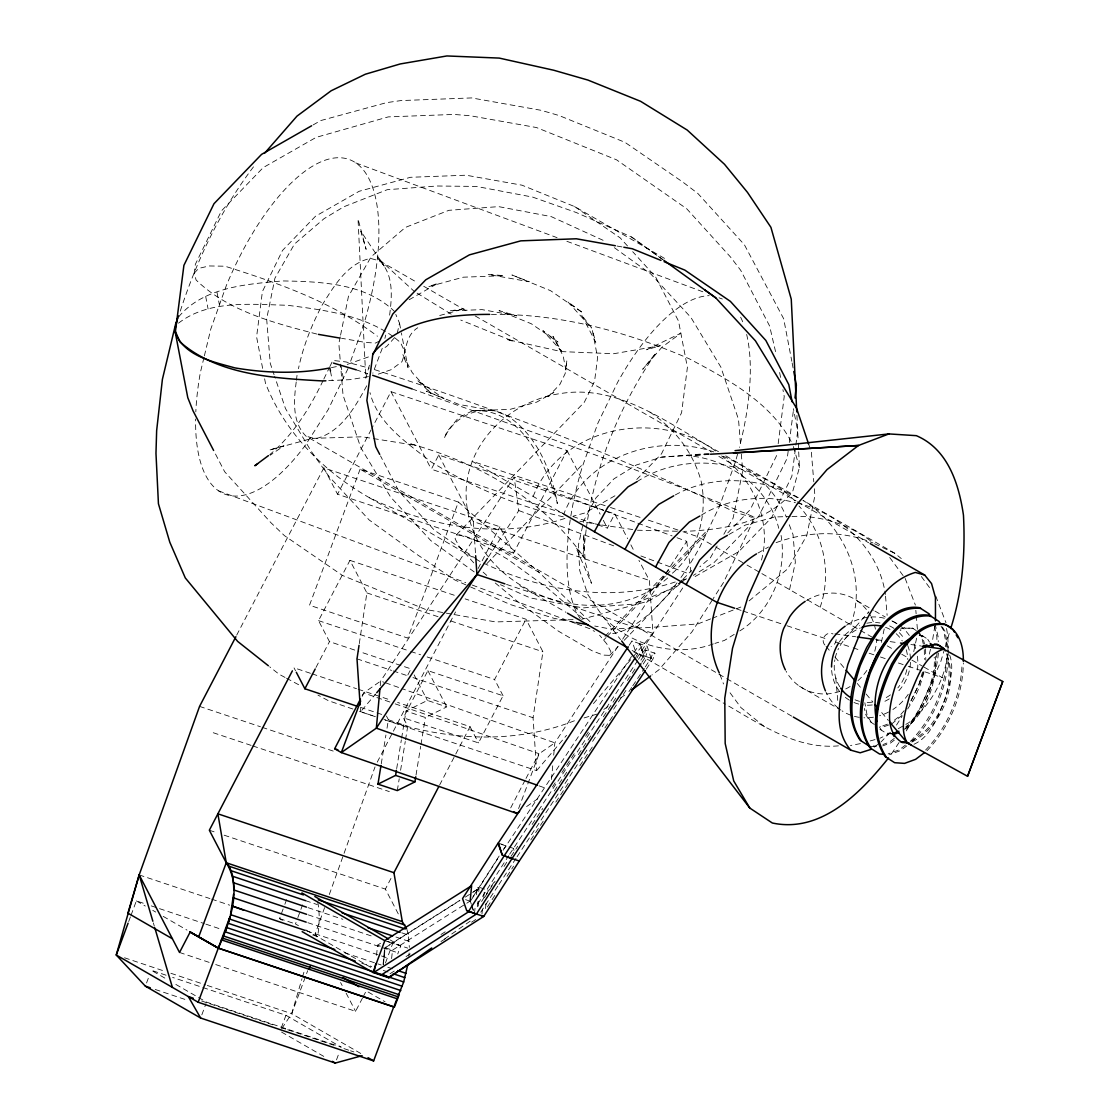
<?xml version="1.0" encoding="UTF-8"?>
<svg xmlns="http://www.w3.org/2000/svg" width="1119" height="1119" viewBox="0 0 1119 1119"><rect width="100%" height="100%" fill="white"/><g stroke="black" fill="none" stroke-linecap="round" stroke-linejoin="round"><path stroke-width="0.75" stroke-dasharray="5 3.75" d="M408.911 956.493L409.134 952.968M380.236 685.779L380.67 681.079L514.153 477.184L603.701 510.474M551.471 779.481L552.744 765.578M553.709 755.143L554.842 742.834L617.912 646.474M376.557 955.318L377.523 945.191L381.929 942.394M383.062 964.452L384.502 949.248M459.979 900.249L384.992 947.667L383.383 964.55L385.23 947.737L459.503 900.781M477.323 906.754L477.799 901.676M478.764 891.549L479.086 888.164L474.61 886.682M391.608 958.577L392.503 950.157L465.322 904.124M474.498 913.3L475.197 906.558M476.442 894.78L476.974 889.731L480.177 887.619L484.541 889.073M478.219 906.138L478.932 899.41M481.939 914.041L482.471 908.992M483.716 897.2L484.247 892.151L487.45 890.039M485.492 908.558L486.024 903.509M586.132 529.819L583.125 556.758L583.796 534.057L585.153 562.004L591.447 583.293L575.935 547.555L584.468 557.975C543.288 498.808 477.547 462.273 409.176 443.46L415.974 445.418L362.206 436.788L312.117 438.396L269.12 450.146L284.002 445.768L270.113 455.265M586.328 528.126C595.112 465.378 619.856 405.008 655.944 353.017L642.684 369.284L661.902 347.254L680.828 333.224L646.642 349.757L660.336 345.715L613.674 353.73L561.318 351.59L506.837 339.435L513.481 341.351L460.762 320.076M296.213 381.985C293.877 400.112 291.891 422.157 305.977 436.144L725.196 677.792M296.409 380.32L297.234 373.69M389.622 315.152C391.944 297.011 393.93 274.98 379.845 260.979L370.445 258.391C347.044 263.427 333.952 286.324 322.118 305.081C311.572 325.181 303.081 346.428 298.465 368.697M934.855 625.871L932.197 642.474M316.719 334.022C274.421 323.055 228.29 311.236 196.105 280.002L194.202 273.204L195.335 264.336L221.436 210.904L263.161 167.626L316.131 137.371L388.265 116.894L453.908 114.432L470.12 115.719L536.519 127.552L616.499 159.793L686.716 208.763L730.511 257.02L740.708 270.308L769.606 325.965L776.026 353.688M378.292 374.138L391.146 369.69L401.945 361.717C406.477 349.841 405.498 335.462 417.723 327.755M778.181 443.711L784.237 396.49L782.922 389.636M788.182 451.069L787.314 457.909L758.948 515.999L713.908 562.703L693.36 575.376M789.287 442.509L793.679 408.281M359.283 643.635L366.878 592.902L349.939 560.367L318.537 620.639L329.462 641.621L358.807 651.426M385.272 720.007L536.644 770.627L533.064 717.727L542.925 651.776L526 619.227L465.126 598.875M937.093 652.307C934.743 677.051 925.735 700.942 911.453 721.265M938.421 653.076C935.428 681.401 924.742 709.684 905.159 730.721M381.257 763.815L385.915 735.015M387.02 728.245L388.391 719.769L386.433 716.02M396.685 768.627L401.357 739.841M401.623 738.148L406.015 711.041L427.416 700.438L446.761 706.9L425.346 717.503L406.015 711.041M397.301 790.601L399.217 778.74M400.588 770.278L405.26 741.477M405.526 739.785L407.722 726.245L403.33 717.783L427.892 670.645L503.06 695.78L478.498 742.918L403.33 717.783M416.03 775.089L420.688 746.303M420.968 744.611L425.346 717.503M340.218 336.847L338.847 343.589L340.386 362.472M340.568 335.154L348.443 296.409L371.13 256.783L405.386 227.423L448.873 210.316L498.612 206.623L551.233 216.61L605.938 241.606M761.493 560.073C771.942 521.65 753.241 478.862 721.643 455.937M789.566 589.587L795.343 562.437L793.021 534.56L788.811 523.566M820.157 607.211C832.13 572.606 823.654 532.966 798.98 505.984M850.762 624.85C867.729 578.173 843.964 525.762 802.98 500.361L894.752 553.262L901.285 558.563M884.234 628.906L881.352 642.488L875.52 639.131M913.747 651.636L916.629 638.068M397.217 333.392L399.511 323.153L395.776 314.383M203.966 357.52L200.301 372.823A178.508 71.84 -69.6 0 0 195.825 411.834M204.371 355.842L210.778 329.112L226.444 285.247A178.508 71.84 -69.6 0 1 347.282 158.884A178.508 71.84 -69.6 0 1 363.689 324.706L349.813 363.521M384.894 338.4L385.705 335.085M929.316 654.111L930.546 649.118M369.424 365.214L365.787 378.166L358.024 218.946L366.123 249.355L360.724 231.073L384.195 266.042L376.907 257.132L414.184 291.36M798.281 443.124L799.456 467.448L792.63 491.745C766.487 523.314 722.916 529.833 684.241 531.371M281.834 1028.501L291.695 1013.674L301.99 978.719M302.48 977.055L304.452 970.397M922.546 672.015L918.699 684.926L910.6 701.361M923.888 672.785L920.028 685.695L914.489 698.032L907.649 708.956M944.758 648.377L940.785 661.595L918.867 710.621L906.264 730.903M945.247 646.726L950.199 630.193M409.134 299.752L437.935 283.289L428.437 286.702L463.322 277.19L504.151 275.666L487.94 274.379L529.259 281.75L511.929 274.98L550.52 290.66L583.027 312.984L567.809 301.78L591.629 328.035L581.446 314.747L595.77 342.344L592.301 330.021L597.602 357.646L594.567 381.299L584.37 402.169L456.3 534.952L455.097 538.798L459.21 546.478L473.994 563.137M495.269 582.999L518.265 602.078L558.577 631.256L592.035 650.754L603.239 655.091L609.659 655.356L610.848 651.51L606.736 643.831L599.602 635.228M646.278 669.106L653.006 658.937L654.937 653.272L645.705 650.125L643.789 655.79L640.907 660.14M180.285 311.082C197.238 258.741 221.59 208.386 255.16 164.647M324.608 907.607L315.236 933.778L316.817 936.827M329.308 894.515L375.033 766.907M411.988 388.88C526.517 430.102 641.76 469.91 754.024 516.992L750.933 525.636L723.378 582.691L713.195 598.609M382.264 348.275L372.823 373.256M923.707 671.68L919.175 684.171L909.299 704.536M128.671 921.594L130.447 916.811M131.035 915.23L136.364 900.907L144.645 903.676M146.547 982.986L148.323 978.216M360.108 469.183L309.515 605.225L407.806 638.096L458.398 502.053L360.108 469.183L539.036 572.327L592.357 623.94M201.826 1014.849L205.966 1003.715M282.548 920.35L279.54 918.615L284.268 905.9M284.855 904.32L286.632 899.55M298.423 925.651L295.472 923.944L297.248 919.175M297.836 917.594L302.564 904.879M281.233 1028.011L285.96 1015.297L172.634 977.419M360.78 1053.497L291.695 1013.674L307.683 970.705M336.497 1059.875L339.449 1051.93M385.454 963.011L392.769 943.359L400.7 946.003L397.735 953.947M362.444 696.158L363.647 692.941L380.67 681.079L383.957 682.254M518.587 808.575L539.106 753.786L554.842 742.834L402.029 688.661M323.097 380.572C309.963 407.987 293.192 434.899 269.805 454.608M323.853 379.019L329.098 368.179M329.839 366.626L332.833 360.43L346.079 361.955L369.34 368.137M348.009 368.571L328.189 409.596L305.571 444.984A178.508 71.84 -69.6 0 1 195.615 419.01M366.752 385.789C355.059 407.12 340.833 432.661 315.376 438.746L305.977 436.144M776.656 455.517L750.276 509.565L726.301 534.42M362.038 696.032L363.647 692.941L393.175 703.166M510.698 807.89L525.189 779.999M526 778.46L538.882 753.66L394.769 703.711M236.682 635.158L323.839 467.882L499.899 526.755L513.593 553.08L567.025 450.537L390.979 391.664L371.83 428.409M513.593 553.08L337.546 494.22L371.032 429.934M315.978 667.47L329.462 641.621M562.955 513.229L431.319 469.211L438.718 455.027L614.765 513.901L627.661 538.673M407.834 674.967L410.995 668.882L360.444 651.971M377.229 762.165L392.573 732.735M393.37 731.197L455.517 611.939M478.107 568.564L499.899 526.755M398.28 913.887L385.384 889.101L391.608 877.17M439.599 785.062L470.036 726.651L397.637 702.438M503.06 695.78L494.598 679.499L526 619.227M215.729 964.564L355.576 1011.324L362.416 998.204M363.171 996.749L366.207 990.916L385.062 1001.785M597.504 524.783L607.379 528.084L614.765 513.901M533.176 496.444C560.591 425.724 658.727 407.806 716.412 451.698M717.139 546.002L710.411 557.752L699.865 566.787M723.853 534.267L733.099 518.125L742.694 470.945L741.296 453.782M899.061 742.498L889.619 756.696M896.501 725.07L902.054 716.314M712.271 600.064L691.934 631.899L658.741 669.931L651.943 674.981M472.959 896.865L499.158 856.035M503.83 848.748L506.096 845.964M471.295 899.858L499.368 856.105M503.116 850.272L633.13 654M477.813 903.802L508.697 855.685M509.635 854.217L637.522 660.783M481.59 901.494L495.619 879.618M504.04 866.498L507.788 860.651M484.779 897.256L495.074 881.212M487.38 906.977L496.738 892.389M507.019 876.345L513.579 866.134M488.346 557.066L518.796 510.558L514.153 477.184M622.696 639.173L664.742 574.928M665.707 573.474L686.73 541.358L673.708 536.519M552.408 787.007L556.199 781.216M561.892 772.516L574.229 753.674M585.615 736.288L589.419 730.483M636.851 658.014L683.877 586.174M480.75 912.209L497.955 885.926M498.92 884.458L516.125 858.175M517.076 856.72L586.86 750.122M592.594 741.365L604.064 723.839M613.632 709.236L626.053 690.255M643.257 663.973L648.041 656.671M629.158 645.285L632.039 640.935L639.816 643.789L643.789 655.79L645.733 656.503L647.663 650.852L645.705 650.125M634.039 652.517L639.872 643.817L647.146 646.236L651.062 658.21L653.006 658.937L643.789 655.79L639.872 643.817M636.04 656.559L637.97 653.65L636.012 652.923L632.039 640.935M638.487 659.329L647.146 646.236M511.005 856.427L517.747 846.244M532.168 824.437L542.757 808.45M554.311 790.993L566.815 772.096M578.355 754.654L591.825 734.302M603.379 716.845L616.849 696.494M627.423 680.506L635.13 668.868M641.886 662.322L645.733 656.503L636.012 652.923M530.784 839.949L544.254 819.598M555.807 802.141L568.312 783.244M579.852 765.802L593.322 745.45M604.875 727.993L615.464 712.006M628.934 691.654L631.815 687.29M632.781 685.835L644.32 668.379M645.285 666.924L651.062 658.21L652.978 652.559L654.937 653.272M375.397 716.706L360.584 711.754L375.648 693.99M536.644 770.627L566.536 735.365M593.476 703.571L652.978 633.368L649.412 580.467L638.935 560.339M890.178 732.427L881.101 741.883M904.124 710.705L898.627 716.971L890.612 723.014M902.152 715.237L891.941 723.769M904.921 728.721C923.762 710.229 935.68 683.891 934.225 657.287M910.502 741.324C932.924 718.02 946.492 685.821 946.926 653.482M911.831 742.093C935.288 717.615 949.276 683.401 948.171 649.412M925.609 750.024C947.723 727.126 961.025 695.584 962.06 663.805M926.938 750.793C949.36 727.504 962.927 695.305 963.361 662.952M844.188 639.844L868.89 611.673M178.634 316.859C203.546 287.135 246.614 284.058 282.701 280.939C321.055 281.582 365.298 283.247 394.517 311.46M394.587 337.616L386.698 346.456L382.46 348.96M194.202 273.204L198.65 268.406L209.155 265.958L224.975 266.21C278.141 282.995 332.749 302.13 377.453 336.232M486.821 563.668L583.517 463.42M636.753 479.491L661.511 453.824L681.597 412.673L687.402 367.41L678.534 321.097L655.58 276.897L632.697 251.691M605.015 636.333L664.238 574.928M665.455 573.683L705.334 532.322M603.631 640.082L606.05 637.578M607.253 636.333L665.273 576.173M666.49 574.928L706.369 533.567M609.659 655.356L618.122 646.586M624.164 640.32L681.933 580.411M683.136 579.18L691.528 570.466M667.651 577.991C596.105 641.117 461.629 588.23 466.217 488.332C469.756 438.676 512.81 400.406 560.619 393.524C620.206 383.929 669.652 424.926 718.482 451.656M672.421 573.208C698.228 551.024 707.767 514.474 701.235 481.66C693.612 452.789 674.701 428.619 649.999 412.184M680.114 583.726L676.156 587.111L632.669 604.218L582.929 607.911L530.322 597.924L500.431 584.691M681.429 582.593L688.017 576.942M874.233 747.128L879.73 742.932M905.886 726.623L908.558 724.608M904.544 729.392C926.252 712.593 936.911 683.415 935.526 656.419M894.277 738.428L889.227 742.219L882.947 744.541M894.347 740.135L890.57 742.988L882.695 745.883M905.467 745.114L899.172 749.856L888.15 753.912M906.796 745.883L900.501 750.625L889.479 754.682M749.129 600.861L787.678 568.886L806.813 535.483L814.898 495.703L814.338 488.751M178.467 323.181C208.889 299.64 251.16 304.424 287.359 305.263C323.825 309.977 363.171 314.887 393.706 336.931M526.615 806.561L537.861 798.728M444.565 938.995L473.127 919.105M603.868 709.376L609.421 705.585M620.527 697.976L626.081 694.172M473.211 891.885L479.086 888.164M465.322 897.088L471.155 893.41M472.61 892.486L476.974 889.731M466.777 903.201L471.141 900.431M406.043 956.577L413.331 951.975M440.998 934.477L446.817 930.798M390.013 973.74L395.832 970.047M440.984 941.513L446.817 937.82M471.575 922.168L477.393 918.489M734.218 634.375L724.427 640.446L714.901 643.411M739.827 630.906C771.369 611.016 787.37 571.236 780.964 534.77M637.117 481.632C686.087 449.6 755.437 460.832 795.903 501.802M675.261 494.948C712.873 474.008 761.354 477.03 798.309 498.165M701.333 515.174C728.903 497.857 764.249 494.318 795.455 502.697M728.903 534.532L745.492 525.021L774.782 516.964L790.252 516.53M757.997 553.038L768.543 546.981M890.738 733.029L879.94 738.246M898.277 728.707L904.306 725.252M905.817 724.385L908.838 722.664C936.883 700.41 953.542 663.721 946.436 627.969M313.152 124.908L320.733 120.572L386.503 102.654L400.994 100.57L471.645 97.926L541.204 110.333L559.052 115.523L624.878 142.281L682.856 182.089L697.892 193.503L744.387 244.725L783.664 318.733L791.818 361.283M614.946 495.787L584.831 512.992L573.236 516.153M682.842 581.39L648.265 601.155L581.586 619.325M695.123 576.565L738.792 551.611L771.788 517.384L791.874 476.246L797.679 430.969L793.413 408.673M379.621 340.959L375.508 343.071L365.409 342.428L341.575 338.288M472.47 410.771L458.314 417.933L446.901 431.794L444.271 438.354C454.915 413.387 487.366 401.511 510.32 417.793C537.61 437.473 550.884 470.274 557.136 502.291L557.234 503.466L557.136 502.291C545.429 463.63 521.16 407.176 472.47 410.771L510.068 409.372L536.756 402.099L553.877 392.321L548.366 396.406L559.85 384.488L565.165 373.606L566.829 360.598L565.892 370.067L563.207 356.094L552.94 336.329L561.402 350.988L542.925 330.623L557.961 342.05L531.329 323.769L499.032 310.634L516.894 315.838L482.093 309.627L450.034 310.83L464.511 308.746L436.928 316.257M710.621 618.919L697.906 623.926L648.782 627.577L610.023 628.948L594.748 626.039M712.216 618.303L740.834 607.044M900.347 629.116L905.019 627.395L913.384 628.64L906.348 628.151L900.124 630.459M887.493 724.161L882.821 725.881L880.01 725.685M888.822 724.93L884.15 726.651L879.926 726.357M910.978 741.072C940.492 726.175 954.745 686.283 947.052 654.895M912.307 741.841C942.506 726.217 960.228 681.359 945.051 650.167M347.212 364.43L369.774 356.457M708.705 454.328L661.679 457.111L636.277 465.014L613.883 478.904L596.007 497.815L583.88 520.475L578.341 545.331L579.74 570.69L588.007 594.832L602.554 616.093L620.555 639.578M713.307 643.901C675.149 658.028 630.151 645.453 602.554 616.093M574.439 720.762C513.243 744.946 445.432 740.177 383.943 719.489M584.076 717.922L596.931 714.132M776.082 542.659C807.065 531.273 842.383 530.028 873.016 543.009M860.413 743.617L850.468 745.506M870.176 740.932L878.317 738.694M564.955 518.419C500.515 539.876 429.304 527.105 369.424 497.731C323.377 471.309 285.121 433.137 265.469 383.188L264.476 378.04M675.233 581.978C610.806 603.435 539.582 590.678 479.715 561.304L475.197 558.703M681.863 580.174L686.828 578.817M914.013 744.261C931.595 736.162 938.547 714.957 945.541 698.2C949.332 683.695 955.626 666.686 948.464 652.349M331.434 367.619L340.917 365.703L343.323 378.25M368.473 376.627L350.135 379.649L325.895 380.796M709.11 453.461L661.679 457.111M754.024 516.992L751.492 517.174L734.749 512.096C618.066 455.111 496.137 408.967 372.669 369.018M709.194 454.468L688.353 455.713C729.336 459.154 768.753 487.45 778.754 528.336M573.04 619.646L495.521 621.926L425.584 609.449L342.414 575.432L284.436 535.637L270.868 522.657L224.681 471.77L214.4 451.978M791.972 516.474C819.765 515.048 848.538 524.224 870.694 540.925M838.439 745.855C797.078 749.618 761.088 724.72 726.93 705.082M491.423 314.411C559.668 313.488 626.934 331.686 689.164 358.751C728.693 379.705 772.46 403.302 792.909 444.942M677.303 531.259L637.438 530.21M456.3 534.952L462.72 535.218L473.924 539.568L507.369 559.066L547.681 588.23L584.062 619.255M919.175 635.312L923.315 636.277L919.105 635.984M892.752 733.518L885.716 733.029L894.081 734.288M873.254 745.939L876.569 746.163M869.603 746.359L876.233 746.821M834.956 633.844L855.657 636.767M876.373 639.676L883.269 640.655M890.178 641.621L898.809 642.838M910.88 644.53L921.231 645.999M600.078 524.769L579.838 521.23M601.784 525.021L635.746 529.958M617.045 246.04L622.122 246.949M493.423 410.603L459.014 404.463L426.311 391.174L444.047 398.602L417.415 380.32L430.983 393.287L412.212 372.599L402.742 354.387L408.015 367.578L401.385 332.916M574.383 622.178L554.031 618.317L510.32 604.54L467.532 585.601M713.838 451.908C657.51 432.633 586.258 456.216 563.78 514.083L471.994 461.182L608.792 506.921M797.148 503.046C840.341 513.215 879.142 549.555 885.381 594.441M563.305 516.824C516.377 506.152 471.882 486.709 430.829 461.769C407.274 442.844 377.635 423.779 369.997 392.643M377.523 945.191L380.376 946.128M509.005 846.929L513.397 848.342L514.376 851.321L513.369 848.384M385.23 947.737L392.503 950.157M356.08 369.774L367.689 373.662M610.442 507.466L641.746 517.943M648.349 520.139L681.303 531.161M682.954 531.721L697.78 536.672L714.202 546.142M572.83 516.53L595.854 524.238M736.358 608.82L741.254 610.456M742.89 611.002L783.748 624.654M786.979 625.745L828.144 639.508M835.613 641.998L851.573 647.341M853.168 647.873L861.14 650.531M869.113 653.202L873.911 654.811L876.149 645.481A51.558 46.97 -60 0 0 876.485 638.893M880.443 656.993L885.339 658.629M898.417 663.007L906.586 665.735M908.222 666.281L942.534 677.75L923.595 666.84M438.718 455.027L473.351 521.608L649.412 580.467M506.543 584.412L652.978 633.368M349.939 560.367L455.251 595.574M366.878 592.902L440.914 617.66M450.789 620.961L542.925 651.776M318.537 620.639L409.036 650.894M410.687 651.454L420.548 654.755M427.136 656.951L494.598 679.499M357.003 658.853L391.566 670.407M393.203 670.952L406.365 675.358M412.953 677.554L533.064 717.727M310.425 673.288L293.975 667.777L295.542 670.785M312.075 673.834L356.499 688.689M358.15 689.234L391.049 700.242M360.346 707.306L384.81 715.475M388.391 719.769L407.722 726.245M199.56 706.397L260.447 726.749M262.084 727.308L334.483 751.506M213.267 732.735L251.104 745.38M252.754 745.925L389.314 791.595M209.337 830.228L217.562 832.984M224.136 835.18L385.384 889.101M305.585 900.669L317.195 904.558M401.763 932.826L408.393 935.05L409.344 947.373M308.103 907.663L342.904 919.3M395.944 937.037L409.204 941.471M308.312 914.88L372.921 936.477M387.831 941.471L407.708 948.115M384.796 940.701L392.769 943.359M307.851 922.699L398.951 953.164M279.54 918.615L295.472 923.944M139.176 874.918L209.924 898.571M211.575 899.13L229.675 905.173M306.76 930.98L389.538 958.661M344.764 952.829L376.208 963.347M377.872 963.893L381.173 964.998M387.803 967.222L392.769 968.872M361.815 963.249L371.746 966.564M383.327 970.439L391.608 973.208M151.261 905.886L157.891 908.096M159.541 908.656L204.231 923.595M205.882 924.154L222.443 929.679M179.53 952.465L209.141 962.368M124.517 957.78L164.241 971.068M170.871 973.278L205.63 984.902M207.281 985.447L291.695 1013.674M166.06 975.209L151.275 970.271L167.696 979.74M201.574 1000.987L274.393 1025.34M281.023 1027.55L285.988 1029.214M287.639 1029.774L337.295 1046.377M343.925 1048.587L348.89 1050.251M350.541 1050.797L353.856 1051.902M155.219 989.462L188.076 1000.442M352.905 709.026L328.385 700.69L317.922 695.067M359.437 711.236L374.152 716.244M501.144 844.23L505.704 845.824M465.588 899.648L470.148 901.243M385.593 682.828L400.378 688.073M539.008 785.832L545.582 788.168M312.691 934.938L317.614 936.715A75.239 30.814 -71.6 0 0 317.642 901.844M498.305 843.027L506.068 845.894M355.8 162.926L557.066 237.662M566.885 241.298L704.341 292.339M719.069 297.808L722.342 299.025M218.653 490.891L465.742 582.649M472.288 585.083L575.376 623.353M577.012 623.968L590.105 628.822A178.508 71.84 -69.6 0 0 594.595 631.368M605.323 511.089L636.249 522.587M637.886 523.188L672.071 535.903M518.796 510.558L614.849 546.268M640.907 555.961L655.552 561.416M657.189 562.018L689.752 574.131M664.49 258.377L574.565 206.553L522.013 185.195L466.063 175.207L410.519 177.292L359.157 191.279L315.488 216.247L282.492 250.46L262.392 291.597L256.587 336.875L262.839 369.466M662.504 259.356L631.522 236.976L576.285 212.526L532.658 197.098L476.442 186.425L436.969 186.006L387.23 189.698L343.757 206.805L324.104 218.625L294.521 243.984L274.938 278.183L266.658 318.915L270.266 363.395L274.071 374.697M465.952 584.901L454.86 579.992L416.772 554.339L369.116 519.929L328.958 476.442L311.334 451.419L285.499 408.589L274.617 376.306M723.154 456.3C750.821 467.392 775.439 489.283 786.391 517.286M874.568 543.75L894.752 553.262M285.023 677.429L279.037 674.211L269.693 666.812M286.506 678.226L301.473 686.241M725.755 455.853L798.602 497.843M379.845 260.979L417.681 282.799M423.737 286.282L467.616 311.586M475.183 315.936L711.278 452.02M718.846 456.384L796.043 500.878M797.553 501.746L868.68 542.757M857.21 600.847L873.463 610.219M874.946 611.072L885.283 617.031M892.682 621.283L898.585 624.696M715.698 546.995L745.548 564.2M747.03 565.067L758.976 571.949M761.885 573.627L874.065 638.292M887.185 645.845L893.004 649.202M901.746 654.237L909.034 658.434M911.943 660.126L922.14 666.001M799.456 686.199L840.831 710.047M726.707 678.66L791.79 716.174M369.424 497.731L473.687 557.835M519.775 585.671L566.032 612.331M632.165 650.461L725.42 704.215M390.153 939.932L400.7 946.003M305.809 929.903L371.06 967.515M136.364 900.907L145.302 906.054M152.757 910.348L155.737 912.069M163.178 916.363L187.013 930.099M285.96 1015.297L341.225 1047.16L206.553 1002.134L173.669 983.167M281.54 1032.054L326.356 1057.889M417.093 293.15L452.034 314.691M912.055 627.871L919.189 632.445L923.343 639.313L924.476 644.054M921.986 635.508L929.12 640.082M874.331 724.441L869.995 721.587L865.826 714.719L864.33 708.411M879.926 729.224L887.045 733.798M574.565 206.553L620.122 237.829L628.123 246.642M476.862 559.346L434.158 530.028L398.7 490.947L380.502 455.895M614.345 247.677L650.782 273.987L690.941 317.488L720.86 367.088L738.512 419.429L740.736 446.915M474.204 571.907L430.759 540.547L390.601 497.046L360.682 447.446L343.029 395.105L340.526 364.193M631.522 236.976L663.217 259.916M764.529 726.749L741.016 707.67L728.679 690.941M395.063 338.036L400.462 342.47L405.12 352.429M458.398 502.053L539.036 572.327M483.114 572.145L486.765 575.404M826.046 646.376L830.494 651.664M834.942 656.965L844.971 668.868M857.21 683.429L861.658 688.731M866.12 694.018L872.792 701.963M881.702 712.551L888.374 720.496M921.357 576.523L931.637 590.468M889.731 557.5L904.124 577.012M942.394 627.018L944.912 631.172L948.157 647.789M941.065 626.248L943.583 630.403L946.814 647.02M927.777 639.313L929.455 642.068M917.846 631.676L922.014 638.543L923.888 646.432M879.59 727.252L881.254 729.994M871.323 722.356L867.155 715.489L864.847 702.76M630.878 544.855L634.907 552.604M567.025 450.537L600.12 514.125M603.337 520.321L607.379 528.084M390.979 391.664L431.319 469.211M470.036 726.651L478.498 742.918M323.839 467.882L337.546 494.22M427.892 670.645L446.761 706.9M414.128 674.897L427.416 700.438M340.582 982.524L342.162 985.545M346.107 993.126L355.576 1011.324M935.75 596.049L945.989 622.737M905.159 578.411L915.398 605.099M719.923 674.547L723.531 683.975M470.372 901.313L471.393 904.32M471.91 905.817L473.463 910.306M808.631 444.089L810.282 448.985M471.631 905.705L473.113 910.181M153.345 922.881L154.324 926.182M793.385 446.551L799.456 467.448M406.952 929.525L408.393 935.05M934.98 623.535L938.17 636.921L938.24 641.774M934.449 626.122L936.841 636.165L936.939 642.614M792.14 362.99L793.119 368.095M779.635 372.515L780.95 379.369M399.511 323.153L401.064 331.294M330.455 371.088L332.259 380.488M217.016 292.353L219.422 304.9M205.672 296.367L208.078 308.914M686.73 541.358L691.374 574.732M835.809 677.96L837.851 701.963M915.832 610.331L916.125 613.813M916.265 615.548L917.426 629.493M885.535 596.175L887.129 615.338M811.387 452.258L813.779 481.799M473.351 521.608L475.547 554.031M360.36 708.341L360.584 711.754M796.924 415.359L798.197 441.39M925.595 648.782L925.777 660.196M924.294 649.649L924.448 659.427M896.179 633.704A39.389 35.878 -60 0 1 902.278 640.949M906.236 649.747A39.389 35.878 -60 0 1 907.789 659.511M906.852 669.582A39.389 35.878 -60 0 1 897.858 687.877M890.43 694.857A39.389 35.878 -60 0 1 883.199 699.081M872.205 702.159A39.389 35.878 -60 0 1 865.798 702.326M859.56 701.333A39.389 35.878 -60 0 1 855.084 699.823M839.768 686.758A39.389 35.878 -60 0 1 834.872 659.79M835.194 658.126A39.389 35.878 -60 0 1 838.579 648.461M840.215 645.453A39.389 35.878 -60 0 1 860.357 627.983M885.493 627.311A39.389 35.878 -60 0 1 891.13 629.983M740.638 317.209A178.508 71.84 -69.6 0 1 743.715 324.44M746.653 334.427A178.508 71.84 -69.6 0 1 739.379 447.362M737.561 454.16A178.508 71.84 -69.6 0 1 735.127 462.623L719.461 506.487L699.641 547.513A178.508 71.84 -69.6 0 1 679.82 579.069M677.023 582.901A178.508 71.84 -69.6 0 1 609.701 633.941M580.257 618.611A178.508 71.84 -69.6 0 1 582.216 467.043L597.896 423.178L617.716 382.152A178.508 71.84 -69.6 0 1 709.18 295.654M806.561 600.511A51.558 46.97 -60 0 1 870.54 615.758M871.281 617.156A51.558 46.97 -60 0 1 875.45 629.186M866.861 670.435A51.558 46.97 -60 0 1 858.077 680.562M850.104 686.534A51.558 46.97 -60 0 1 841.32 690.843M839.796 691.402A51.558 46.97 -60 0 1 786.125 671.288M899.83 625.591A51.558 46.97 -60 0 1 909.439 635.592M913.985 643.873A51.558 46.97 -60 0 1 916.083 649.887M917.37 656.224A51.558 46.97 -60 0 1 917.048 672.617M908.25 694.284A51.558 46.97 -60 0 1 892.878 709.502M888.64 712.006A51.558 46.97 -60 0 1 879.632 715.74M873.421 717.195A51.558 46.97 -60 0 1 863.966 717.783M859.322 717.349A51.558 46.97 -60 0 1 842.103 710.901M838.383 708.201A51.558 46.97 -60 0 1 826.074 692.311M846.537 625.241A51.558 46.97 -60 0 1 869.169 617.142M870.75 617.017A51.558 46.97 -60 0 1 884.681 618.317M891.913 620.877A51.558 46.97 -60 0 1 897.326 623.842M899.242 632.641A42.27 38.508 -60 0 1 904.558 639.271M907.677 645.425A42.27 38.508 -60 0 1 910.474 659.203M910.46 662.28A42.27 38.508 -60 0 1 896.613 693.081M889.297 698.857A42.27 38.508 -60 0 1 882.457 702.354M872.288 704.956A42.27 38.508 -60 0 1 862.036 704.76M858.721 704.075A42.27 38.508 -60 0 1 852.384 701.781M849.433 700.2A42.27 38.508 -60 0 1 844.02 696.214M839.418 691.234A42.27 38.508 -60 0 1 831.557 668.505M839.376 641.858A42.27 38.508 -60 0 1 859.588 625.353M866.819 623.213A42.27 38.508 -60 0 1 880.01 622.947M889.647 625.927A42.27 38.508 -60 0 1 896.753 630.417M836.117 639.648A6.938 6.322 -60 0 1 835.851 641.425L835.166 643.089A6.938 6.322 -60 0 1 831.137 646.46M824.927 645.048A6.938 6.322 -60 0 1 823.43 638.585L824.13 636.921A6.938 6.322 -60 0 1 833.04 633.955"/><path stroke-width="1.5" d="M235.885 636.711L199.56 706.397L139.176 874.918L179.53 952.465L190.16 932.057L218.303 948.129C229.661 922.546 242.697 888.598 226.262 862.763L209.337 830.228L292.381 670.854M334.833 949.499L230.542 914.643L233.549 894.249M379.942 688.912L376.348 728.161L341.323 752.555L334.665 748.723L360.43 699.137M375.76 963.767L373.942 972.425L388.685 977.321L483.716 916.447L519.272 861.029L645.313 670.561M470.176 900.893L471.617 885.688L384.88 940.533M935.47 620.891L935.442 597.532L931.554 583.586L924.672 575.026L870.19 543.624M213.617 450.453L193.055 410.869L187.782 397.665L175.291 332.469L183.908 265.343L213.995 203.7L261.566 154.38L311.642 125.776M794.994 398L796.378 385.118L793.777 371.494M359.031 645.327L357.003 658.853L360.122 704.928M415.75 776.782L414.925 781.873L397.301 790.601L377.97 784.139L380.978 765.508M377.97 784.139L395.594 775.397L396.42 770.32M394.378 1005.477L403.679 981.964L407.75 964.746M889.493 721.811L907.299 742.988L967.571 776.292L1002.75 681.513L943.667 649.146L922.965 646.236M1002.75 681.513L967.571 776.292M177.501 318.118L174.83 330.063L179.823 341.757C217.743 375.257 274.463 378.222 322.706 380.95L325.895 380.796M190.16 932.057L218.303 948.129L393.762 1006.792L373.634 1060.91L198.175 1002.246L230.024 916.615L228.248 923.301L403.679 981.964M152.855 921.231L139.176 874.918L116.25 955.011L145.372 986.161L200.637 1018.024L335.308 1063.05L362.108 1055.693M139.176 874.918L127.916 913.146L172.41 938.785M867.099 680.408L870.47 669.12L875.31 658.322M950.688 628.542C962.424 592.063 965.445 553.332 963.459 515.202C958.899 483.856 947.933 449.167 916.349 435.669L888.92 433.92L735.043 450.649M178.536 315.978L175.613 324.132L162.395 379.355L156.646 430.633L155.975 453.335L158.436 503.774L169.794 542.197L185.292 577.936L237.648 641.411L268.35 665.749M128.084 923.189L116.25 955.011L198.175 1002.246M198.664 936.953L226.262 862.763L217.883 813.821L393.93 872.694L402.308 921.636L406.547 928.63M222.163 940.282L223.73 936.057L399.161 994.721L394.406 1007.17L218.303 948.129L189.992 931.819M431.724 947.947L388.88 977.782L372.977 972.481L384.796 940.701L301.906 892.92M360.64 700.998L341.323 752.555L516.768 813.415L519.58 811.457M357.073 706.215L304.886 688.758L315.194 668.994M393.93 872.694L438.788 786.601M594.371 531.721L607.841 507.145L628.081 486.821L637.117 481.632M624.962 549.359L638.431 524.783L658.671 504.445L673.75 495.801M655.552 566.983L669.022 542.407L689.262 522.083L699.823 516.041M686.157 584.622L699.613 560.046L719.853 539.722L727.392 535.4M876.009 656.783L881.996 647.216M502.235 855.14L498.109 843.166L462.553 898.585L466.679 910.558L468.623 911.286L504.179 855.867L519.272 861.029M381.411 974.901L476.442 914.027L511.998 858.609L640.935 663.777M487.394 558.521L376.348 728.161L537.372 785.244M628.193 646.74L498.305 843.027L502.277 855.014L504.179 855.867M635.088 658.014L504.221 855.741L511.998 858.609M376.725 692.731L476.932 574.509L475.659 555.737M888.5 757.983C860.707 792.77 821.29 833.459 772.306 822.997L749.786 808.044L621.618 640.949M264.532 153.317L296.983 116.124L331.14 90.779L365.326 74.232L400.224 63.951L446.887 55.95L499.242 58.09L553.723 70.231L587.909 80.064L640.614 101.325L687.206 130.056L724.483 164.269L747.464 192.356L770.921 227.325L791.259 299.179L796.756 411.89M882.863 645.845L887.255 640.823M372.613 353.87C400.812 320.328 448.355 314.299 489.688 314.383M924.42 752.695L915.608 759.325L904.586 763.382L894.64 762.71L885.115 756.556C866.428 728.511 878.583 691.654 891.745 663.805C902.795 645.131 919.65 620.024 944.604 624.024L952.801 629.396L954.479 632.179M268.434 455.629L254.838 465.728L257.608 463.826M631.536 690.129L650.587 675.988M373.942 972.425L468.973 911.551L483.716 916.447L481.757 915.72M756.486 553.891C717.615 577.586 699.515 631.326 719.321 672.981M888.92 433.92L858.469 445.488L827.039 469.588L796.798 504.571L769.788 548.058L747.856 597.084L732.511 648.307L724.776 698.228L725.182 743.464L733.714 780.922L749.786 808.044M913.174 636.935C884.066 651.538 869.939 690.549 876.709 721.545M922.266 646.6L926.952 644.88M892.752 733.518L898.977 731.225M894.081 734.288L898.753 732.553M871.477 749.24L860.203 752.793L850.818 750.192L793.301 717.041M943.667 649.146C923.986 655.188 916.951 678.757 909.551 695.864C905.663 710.761 899.047 728.497 907.299 742.988L911.412 744.918M333.49 363.102L356.08 369.774M733.491 452.999L858.469 445.488L710.439 454.23M920.895 608.442C888.99 605.155 870.918 640.837 860.203 665.679C852.482 689.472 845.642 718.957 861.406 740.974M930.826 616.079C898.921 612.792 880.849 648.474 870.134 673.316C862.413 697.109 855.573 726.595 871.337 748.611M934.281 644.026L937.093 644.222L942.883 648.027M900.823 741.743L906.446 742.121M909.188 742.988L902.152 742.512C882.933 730.819 889.899 703.138 895.508 685.457C903.089 667.889 915.86 642.656 938.421 644.978L944.212 648.782M884.514 754.346L879.534 753.996L870.009 747.856C851.335 719.811 863.476 682.954 876.639 655.105C887.689 636.417 904.544 611.31 929.497 615.31L939.023 621.465L940.701 624.234M339.91 338.078L318.369 334.371M857.392 637.005L872.918 639.187M900.529 643.075L907.425 644.054M615.352 245.732L576.355 238.781L520.797 240.851L469.434 254.852L425.766 279.806L392.769 314.019L372.683 355.171L366.878 400.448L375.746 446.761L379.705 454.37M623.829 247.243L632.305 248.754L660.965 260.405M576.089 622.5L587.965 624.752M924.672 575.026L915.286 572.438C876.89 584.132 860.819 630.487 847.824 664.462C841.67 691.57 830.368 726.623 850.818 750.192M372.655 375.313L411.988 388.88M734.721 608.26L716.747 602.26L563.78 514.083M476.932 574.509L504.907 583.852M395.594 775.397L414.925 781.873M402.308 921.636L226.262 862.763C232.92 870.05 233.619 880.555 233.759 889.941L306.648 914.321M228.961 866.19L404.91 925.021M231.101 870.722L303.417 894.906M318.202 899.858L405.316 928.98M232.626 876.275L305.585 900.669M342.064 912.866L400.098 932.281M233.521 882.723L306.452 907.117M367.773 927.623L392.629 935.932M233.325 897.788L306.2 922.154M305.109 930.421L232.248 906.068L243.746 910.195M397.735 970.537L406.001 973.306M229.409 918.979L355.199 961.039M393.259 973.768L404.84 977.642M402.253 986.259L226.821 927.609L225.395 931.889L400.826 990.553M222.919 938.24L398.35 996.903M221.38 939.848L397.497 998.889M193.293 998.218L188.328 996.567L200.637 1018.024M145.372 986.161L150.296 987.811M334.665 748.723L337.938 749.856M468.623 911.286L476.442 914.027M467.029 910.824L468.973 911.551M664.14 261.706L684.842 270.113L730.399 301.389L765.858 340.456L788.811 384.656L792.098 401.805M567.515 613.198L627.661 647.859M514.013 811.821L516.768 813.415M314.817 896.501L388.643 939.051M384.418 975.222L388.88 977.782M302.144 931.651L372.977 972.481M343.085 977.586L358.989 986.748M368.011 1057.665L373.634 1060.91M332.329 1061.33L335.308 1063.05M869.603 746.359L860.077 740.219C841.39 712.174 853.545 675.317 866.707 647.467C877.758 628.78 894.613 603.673 919.566 607.673L929.092 613.827L930.77 616.597M663.917 260.363L715.782 297.878L755.423 340.819L796.504 408.113L808.631 444.089M704.704 289.877L715.782 297.878M846.076 670.197L854.986 680.786M875.016 704.606L878.359 708.579M956.172 634.949L957.85 637.732M931.609 644.208L933.274 646.95M930.281 643.439L931.945 646.181M892.528 733.812L894.193 736.554M886.444 757.325C867.771 729.28 879.912 692.423 893.074 664.574C904.124 645.887 920.979 620.779 945.933 624.78C959.696 630.976 963.669 647.495 963.333 661.343M296.311 672.281L304.886 688.758M175.291 332.469C184.145 356.178 213.183 361.815 234.878 367.885C266.21 373.2 298.591 374.138 329.853 367.941L330.455 371.088M154.814 927.847L172.396 987.378M825.444 690.885A51.558 46.97 -60 0 1 845.167 626.178M785.384 669.889A51.558 46.97 -60 0 1 783.65 628.584L789.804 616.611A51.558 46.97 -60 0 1 805.162 601.393M310.285 966.215A75.239 30.814 -71.6 0 1 309.138 969.474M831.543 666.98A42.27 38.508 -60 0 1 838.509 643.201M852.272 698.494A39.389 35.878 -60 0 1 840.635 688.087M861.896 627.409A39.389 35.878 -60 0 1 882.471 626.374"/></g></svg>
